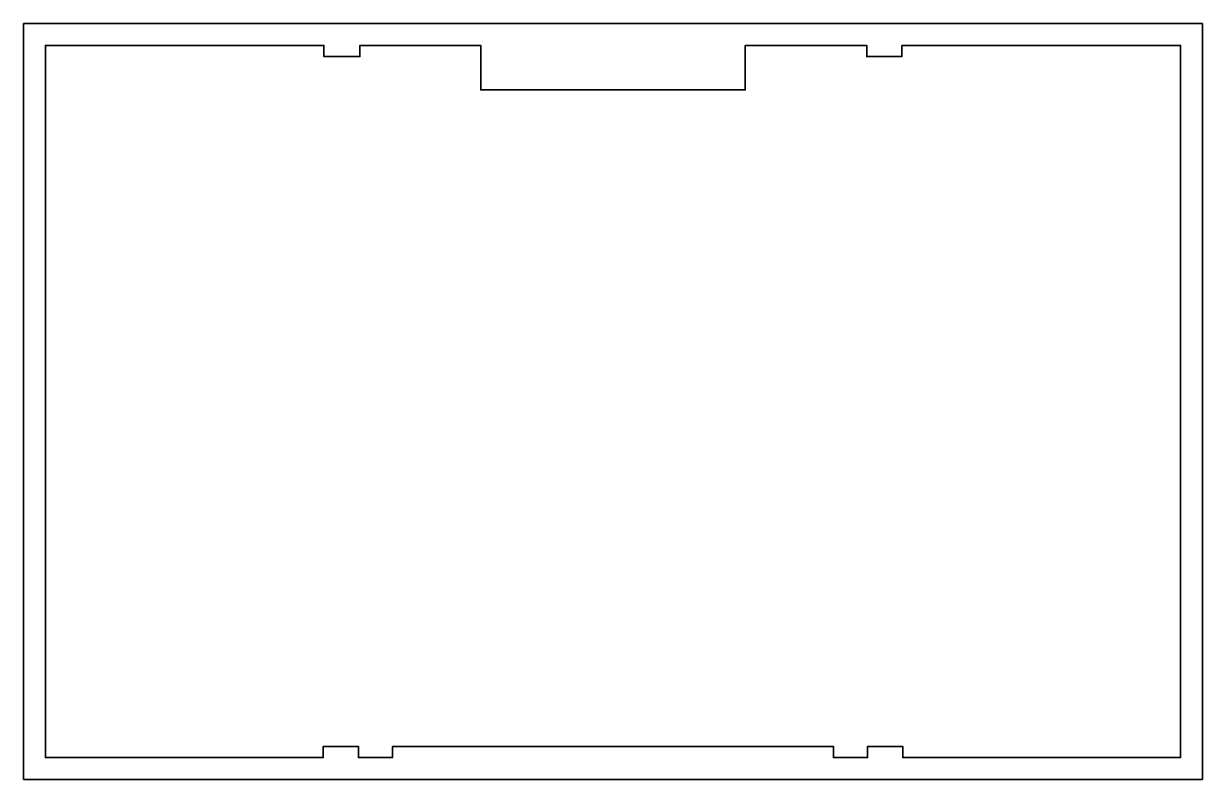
# Model space of a CAD drawing. Header units: millimetres. Extents: x -164 to 374, y -24 to 321.
import ezdxf

# ---------------------------------------------------------------- set-up
doc = ezdxf.new("R2010")
doc.units = ezdxf.units.MM
doc.header["$MEASUREMENT"] = 0
doc.layers.get('0').update_dxf_attribs({"lineweight": 0})
doc.layers.add('Safety', color=7, linetype='Continuous', lineweight=0)

msp = doc.modelspace()

# ---------------------------------------------------------------- linework, layer by layer
at = {"color": 250, "lineweight": 35, "true_color": 0x231f20}
msp.add_lwpolyline([(237.19, 311.02), (237.19, 305.94), (236.78, 305.94), (221.69, 305.94), (221.1, 305.94), (221.1, 311.02), (165.65, 311.02), (165.65, 290.71), (44.95, 290.71), (44.95, 311.02), (-10.19, 311.02), (-10.19, 305.94), (-11.52, 305.94), (-26.28, 305.94), (-26.61, 305.94), (-26.61, 311.02), (-153.7, 311.02), (-153.7, -13.98), (-26.96, -13.98), (-26.96, -8.9), (-10.87, -8.9), (-10.87, -13.98), (4.72, -13.98), (4.72, -8.9), (205.89, -8.9), (205.89, -13.98), (221.48, -13.98), (221.48, -8.9), (237.57, -8.9), (237.57, -13.98), (364.3, -13.98), (364.3, 311.02)], close=True, dxfattribs=at)
at = {"layer": 'Safety', "color": 250, "lineweight": 35, "true_color": 0x231f20}
msp.add_lwpolyline([(374.3, -23.98), (-163.7, -23.98), (-163.7, 321.02), (374.3, 321.02)], close=True, dxfattribs=at)

doc.saveas('drawing.dxf')
